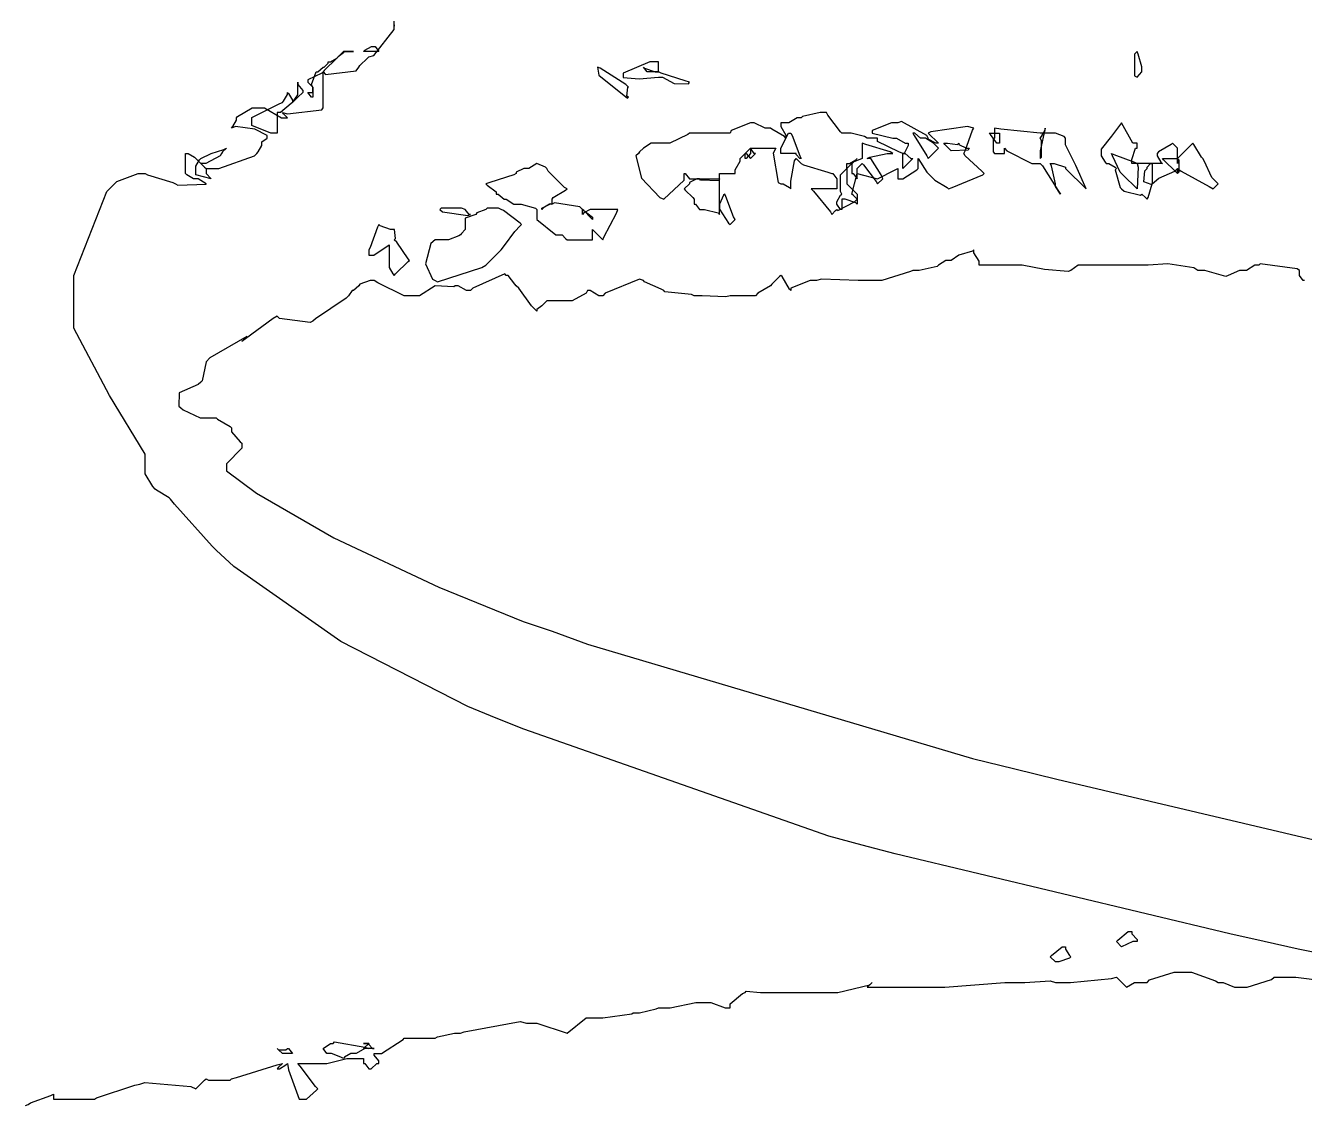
# Model space of a CAD drawing. Extents: x 51 to 306, y 22 to 311.
# Drawn here: x 262.91 to 271.78, y 180.73 to 188.21 of the extents above; entities that cross this region are included whole.
import ezdxf

# ---------------------------------------------------------------- set-up
doc = ezdxf.new("R2010")
doc.units = 0
doc.header["$MEASUREMENT"] = 0

msp = doc.modelspace()

# ---------------------------------------------------------------- linework, layer by layer
at = {"color": 7}
for points in [[(273.94, 181.364), (271.735, 181.805), (271.498, 181.857), (271.26, 181.911), (268.939, 182.466), (268.71, 182.527), (268.48, 182.589), (266.364, 183.33), (266.171, 183.408), (265.976, 183.489), (265.095, 183.939), (264.353, 184.459), (264.231, 184.573), (264.203, 184.6), (263.94, 184.892), (263.914, 184.926), (263.904, 184.936), (263.816, 184.988), (263.808, 184.996), (263.79, 185.014), (263.737, 185.102), (263.737, 185.102), (263.737, 185.239), (263.489, 185.645), (263.242, 186.112), (263.242, 186.267), (263.242, 186.479), (263.471, 187.06), (263.525, 187.113), (263.542, 187.131), (263.688, 187.185), (263.737, 187.185), (263.754, 187.176), (263.93, 187.123), (263.948, 187.113), (263.965, 187.105), (264.16, 187.112), (264.16, 187.113), (264.16, 187.113), (264.106, 187.149), (264.09, 187.149), (264.072, 187.149), (264.027, 187.176), (264.018, 187.185), (264.018, 187.202), (264.018, 187.242), (264.018, 187.255), (264.018, 187.289), (264.018, 187.325), (264.036, 187.325), (264.08, 187.299), (264.09, 187.289), (264.098, 187.281), (264.15, 187.229), (264.16, 187.219), (264.249, 187.219), (264.495, 187.308), (264.513, 187.325), (264.521, 187.335), (264.547, 187.38), (264.547, 187.395), (264.547, 187.405), (264.583, 187.431), (264.583, 187.431), (264.583, 187.448), (264.499, 187.493), (264.363, 187.511), (264.337, 187.501), (264.345, 187.511), (264.371, 187.556), (264.371, 187.572), (264.379, 187.581), (264.479, 187.642), (264.513, 187.642), (264.565, 187.642), (264.684, 187.572), (264.724, 187.572), (264.724, 187.572), (264.698, 187.599), (264.69, 187.608), (264.724, 187.599), (264.962, 187.626), (264.972, 187.642), (264.972, 187.704), (264.972, 187.845), (264.972, 187.89), (264.988, 187.872), (265.201, 187.898), (265.219, 187.924), (265.227, 187.934), (265.279, 187.986), (265.289, 187.995), (265.323, 188.004), (265.465, 188.184), (265.465, 188.243)], [(265.465, 188.216), (265.465, 188.207), (265.465, 188.234)], [(271.779, 186.443), (271.77, 186.443), (271.745, 186.479), (271.745, 186.479), (271.745, 186.479), (271.745, 186.505), (271.745, 186.513), (271.727, 186.523), (271.471, 186.559), (271.463, 186.549), (271.435, 186.549), (271.376, 186.513), (271.356, 186.513), (271.329, 186.513), (271.25, 186.479), (271.25, 186.479), (271.232, 186.471), (271.088, 186.513), (271.04, 186.513), (271.012, 186.531), (270.831, 186.559), (270.695, 186.549), (270.651, 186.549), (270.607, 186.549), (270.508, 186.549), (270.474, 186.549), (270.447, 186.549), (270.368, 186.549), (270.368, 186.549), (270.333, 186.549), (270.228, 186.549), (270.228, 186.549), (270.21, 186.549), (270.158, 186.513), (270.158, 186.513), (270.14, 186.505), (269.976, 186.519), (269.82, 186.549), (269.769, 186.549), (269.707, 186.549), (269.568, 186.549), (269.522, 186.549), (269.522, 186.577), (269.486, 186.636), (269.486, 186.655), (269.477, 186.647), (269.382, 186.619), (269.382, 186.619), (269.382, 186.619), (269.328, 186.583), (269.31, 186.583), (269.292, 186.583), (269.24, 186.549), (269.24, 186.549), (269.23, 186.541), (269.105, 186.513), (269.063, 186.513), (269.045, 186.505), (268.847, 186.443), (268.781, 186.443), (268.683, 186.443), (268.428, 186.453), (268.394, 186.443), (268.35, 186.443), (268.217, 186.391), (268.217, 186.373), (268.207, 186.382), (268.155, 186.471), (268.147, 186.479), (268.137, 186.471), (268.084, 186.417), (268.075, 186.407), (268.075, 186.407), (267.987, 186.355), (267.971, 186.337), (267.927, 186.337), (267.827, 186.337), (267.794, 186.337), (267.766, 186.329), (267.601, 186.337), (267.546, 186.337), (267.528, 186.347), (267.343, 186.364), (267.335, 186.373), (267.317, 186.382), (267.202, 186.435), (267.193, 186.443), (267.167, 186.453), (266.929, 186.355), (266.912, 186.337), (266.885, 186.337), (266.825, 186.373), (266.806, 186.373), (266.796, 186.356), (266.7, 186.303), (266.7, 186.303), (266.656, 186.303), (266.557, 186.303), (266.524, 186.303), (266.488, 186.267), (266.488, 186.267), (266.453, 186.241), (266.453, 186.231), (266.453, 186.231), (266.426, 186.259), (266.417, 186.267), (266.417, 186.267), (266.329, 186.391), (266.311, 186.407), (266.302, 186.417), (266.256, 186.479), (266.241, 186.479), (266.232, 186.489), (266.011, 186.391), (265.994, 186.373), (265.967, 186.373), (265.908, 186.407), (265.888, 186.407), (265.879, 186.399), (265.748, 186.407), (265.748, 186.407), (265.748, 186.407), (265.64, 186.337), (265.606, 186.337), (265.535, 186.337), (265.351, 186.426), (265.325, 186.443), (265.297, 186.443), (265.227, 186.417), (265.219, 186.407), (265.183, 186.373), (265.173, 186.373), (265.148, 186.337), (265.148, 186.337), (265.131, 186.32), (264.918, 186.178), (264.9, 186.16), (264.882, 186.152), (264.67, 186.18), (264.654, 186.196), (264.626, 186.18), (264.433, 186.038), (264.407, 186.02), (264.407, 186.02), (264.433, 186.046), (264.443, 186.054), (264.443, 186.054), (264.186, 185.906), (264.16, 185.878), (264.16, 185.878), (264.133, 185.747), (264.124, 185.738), (264.106, 185.721), (263.974, 185.663), (263.97, 185.572), (263.984, 185.561), (264.001, 185.545), (264.12, 185.491), (264.16, 185.491), (264.177, 185.491), (264.217, 185.491), (264.231, 185.491), (264.239, 185.482), (264.327, 185.43), (264.337, 185.421), (264.337, 185.394), (264.397, 185.324), (264.407, 185.315), (264.407, 185.315), (264.407, 185.279), (264.407, 185.279), (264.301, 185.172), (264.301, 185.122), (264.509, 184.967), (265.045, 184.657), (265.774, 184.315), (266.36, 184.078), (266.56, 184.01), (266.806, 183.921), (269.477, 183.128), (269.769, 183.056), (270.06, 182.985), (272.934, 182.307)], [(262.908, 180.72), (262.926, 180.728), (262.942, 180.738), (263.084, 180.79), (263.102, 180.799), (263.102, 180.799), (263.102, 180.773), (263.102, 180.763), (263.146, 180.763), (263.245, 180.763), (263.278, 180.763), (263.305, 180.763), (263.364, 180.763), (263.385, 180.763), (263.401, 180.773), (263.665, 180.861), (263.701, 180.869), (263.736, 180.879), (264.054, 180.852), (264.09, 180.835), (264.098, 180.844), (264.15, 180.896), (264.16, 180.905), (264.177, 180.896), (264.327, 180.896), (264.337, 180.905), (264.371, 180.914), (264.654, 181.003), (264.69, 181.011), (264.69, 181.011), (264.662, 180.985), (264.654, 180.975), (264.67, 180.975), (264.714, 181.003), (264.724, 181.011), (264.732, 180.967), (264.805, 180.763), (264.83, 180.763), (264.856, 180.763), (264.927, 180.826), (264.936, 180.835), (264.918, 180.852), (264.812, 180.993), (264.796, 181.011), (264.83, 181.011), (264.909, 181.011), (264.936, 181.011), (264.997, 181.011), (265.136, 181.045), (265.183, 181.045), (265.199, 181.045), (265.239, 181.045), (265.253, 181.045), (265.253, 181.045), (265.253, 181.021), (265.253, 181.011), (265.261, 181.011), (265.289, 180.975), (265.289, 180.975), (265.305, 180.975), (265.345, 181.011), (265.359, 181.011), (265.359, 181.029), (265.325, 181.069), (265.325, 181.081), (265.377, 181.081), (265.526, 181.179), (265.535, 181.187), (265.588, 181.187), (265.708, 181.187), (265.748, 181.187), (265.764, 181.197), (265.884, 181.222), (265.924, 181.222), (265.95, 181.231), (266.339, 181.302), (266.383, 181.292), (266.453, 181.292), (266.664, 181.222), (266.664, 181.222), (266.664, 181.222), (266.796, 181.328), (266.84, 181.328), (266.911, 181.328), (267.113, 181.355), (267.123, 181.364), (267.167, 181.364), (267.281, 181.39), (267.299, 181.398), (267.378, 181.398), (267.557, 181.434), (267.618, 181.434), (267.662, 181.434), (267.761, 181.398), (267.794, 181.398), (267.794, 181.425), (267.881, 181.496), (267.899, 181.504), (267.907, 181.514), (268.006, 181.504), (268.041, 181.504), (268.093, 181.504), (268.212, 181.504), (268.252, 181.504), (268.304, 181.504), (268.424, 181.504), (268.464, 181.504), (268.543, 181.504), (268.763, 181.558), (268.781, 181.574), (268.781, 181.574), (268.755, 181.55), (268.746, 181.54), (268.746, 181.54), (268.851, 181.54), (268.887, 181.54), (268.913, 181.54), (268.972, 181.54), (268.993, 181.54), (269.019, 181.54), (269.078, 181.54), (269.099, 181.54), (269.284, 181.54), (269.7, 181.574), (269.839, 181.574), (269.839, 181.574), (270.015, 181.584), (270.051, 181.574), (270.156, 181.574), (270.439, 181.602), (270.474, 181.61), (270.483, 181.602), (270.535, 181.55), (270.545, 181.54), (270.545, 181.54), (270.599, 181.574), (270.617, 181.574), (270.633, 181.574), (270.673, 181.574), (270.687, 181.574), (270.703, 181.592), (270.875, 181.645), (270.933, 181.645), (270.994, 181.645), (271.162, 181.584), (271.18, 181.574), (271.214, 181.574), (271.294, 181.54), (271.322, 181.54), (271.382, 181.54), (271.551, 181.594), (271.569, 181.61), (271.603, 181.61), (271.603, 181.61), (271.639, 181.61), (271.639, 181.61), (271.718, 181.61), (271.92, 181.584)]]:
    msp.add_lwpolyline(points, dxfattribs=at)
for points in [[(265.253, 188.031), (265.253, 188.031), (265.253, 188.031), (265.253, 188.031), (265.261, 188.04), (265.308, 188.067), (265.325, 188.067), (265.333, 188.067), (265.359, 188.031), (265.359, 188.031), (265.332, 188.031), (265.272, 188.031), (265.253, 188.031)], [(264.972, 187.89), (264.962, 187.882), (264.866, 187.835), (264.866, 187.818), (264.866, 187.818), (264.891, 187.793), (264.9, 187.784), (264.9, 187.784), (264.9, 187.758), (264.9, 187.748), (264.9, 187.784), (264.891, 187.802), (264.924, 187.89), (264.936, 187.89), (264.972, 187.924), (264.98, 187.924), (265.006, 187.952), (265.006, 187.96), (265.023, 187.96), (265.067, 187.986), (265.077, 187.995), (265.067, 187.986), (264.98, 187.9), (264.972, 187.89)], [(265.113, 188.031), (265.148, 188.031), (265.183, 188.031), (265.165, 188.031), (265.125, 188.031), (265.113, 188.031), (265.113, 188.022), (265.077, 187.995), (265.077, 187.995), (265.077, 187.995), (265.103, 188.022), (265.113, 188.031)], [(267.299, 187.89), (267.299, 187.908), (267.299, 187.96), (267.299, 187.96), (267.237, 187.96), (267.053, 187.882), (267.053, 187.854), (267.053, 187.851), (267.163, 187.842), (267.299, 187.854), (267.299, 187.854), (267.325, 187.854), (267.406, 187.81), (267.505, 187.807), (267.512, 187.818), (267.484, 187.828), (267.316, 187.882), (267.299, 187.89)], [(270.617, 188.031), (270.599, 188.014), (270.599, 187.864), (270.617, 187.854), (270.651, 187.89), (270.651, 187.926), (270.625, 188.014), (270.617, 188.031)], [(267.089, 187.784), (267.071, 187.802), (266.893, 187.916), (266.876, 187.924), (266.885, 187.867), (267.082, 187.708), (267.089, 187.714), (267.079, 187.722), (267.086, 187.784), (267.089, 187.784)], [(267.229, 187.89), (267.22, 187.89), (267.193, 187.924), (267.193, 187.924), (267.202, 187.916), (267.275, 187.89), (267.299, 187.89), (267.281, 187.89), (267.242, 187.89), (267.229, 187.89)], [(264.796, 187.818), (264.796, 187.802), (264.83, 187.762), (264.83, 187.748), (264.796, 187.714), (264.76, 187.678), (264.76, 187.678), (264.796, 187.731), (264.796, 187.748), (264.796, 187.766), (264.796, 187.818), (264.796, 187.818)], [(264.76, 187.678), (264.75, 187.67), (264.677, 187.608), (264.654, 187.608), (264.654, 187.573), (264.654, 187.493), (264.654, 187.465), (264.609, 187.465), (264.477, 187.519), (264.477, 187.537), (264.477, 187.573), (264.672, 187.67), (264.69, 187.678), (264.698, 187.687), (264.724, 187.733), (264.724, 187.748), (264.732, 187.74), (264.76, 187.694), (264.76, 187.678)], [(264.9, 187.714), (264.891, 187.714), (264.866, 187.748), (264.866, 187.748), (264.9, 187.748), (264.9, 187.748), (264.9, 187.723), (264.9, 187.714)], [(268.993, 187.325), (268.966, 187.335), (268.817, 187.408), (268.817, 187.431), (268.817, 187.431), (268.763, 187.431), (268.746, 187.431), (268.728, 187.441), (268.635, 187.465), (268.604, 187.465), (268.57, 187.465), (268.56, 187.475), (268.472, 187.591), (268.464, 187.608), (268.42, 187.608), (268.296, 187.581), (268.288, 187.572), (268.26, 187.572), (268.201, 187.537), (268.181, 187.537), (268.147, 187.537), (268.147, 187.511), (268.181, 187.452), (268.181, 187.431), (268.172, 187.441), (268.084, 187.493), (268.075, 187.501), (268.039, 187.501), (267.961, 187.537), (267.935, 187.537), (267.935, 187.537), (267.802, 187.483), (267.794, 187.465), (267.722, 187.465), (267.564, 187.465), (267.512, 187.465), (267.502, 187.457), (267.377, 187.395), (267.335, 187.395), (267.317, 187.395), (267.278, 187.395), (267.265, 187.395), (267.247, 187.395), (267.193, 187.361), (267.193, 187.361), (267.193, 187.361), (267.167, 187.335), (267.159, 187.325), (267.141, 187.308), (267.181, 187.154), (267.308, 187.018), (267.335, 187.008), (267.335, 187.008), (267.476, 187.14), (267.476, 187.185), (267.484, 187.185), (267.512, 187.149), (267.512, 187.149), (267.564, 187.149), (267.682, 187.149), (267.722, 187.149), (267.716, 187.135), (267.59, 187.14), (267.582, 187.149), (267.564, 187.149), (267.512, 187.123), (267.512, 187.113), (267.476, 187.078), (267.484, 187.07), (267.536, 187.018), (267.546, 187.008), (267.546, 186.972), (267.554, 186.972), (267.582, 186.936), (267.582, 186.936), (267.617, 186.936), (267.713, 186.912), (267.722, 186.902), (267.722, 186.974), (267.722, 187.185), (267.722, 187.185), (267.722, 187.185), (267.758, 187.185), (267.758, 187.185), (267.794, 187.185), (267.829, 187.185), (267.829, 187.211), (267.865, 187.27), (267.865, 187.289), (267.899, 187.325), (267.907, 187.325), (267.935, 187.289), (267.935, 187.289), (267.971, 187.325), (267.961, 187.325), (267.935, 187.361), (267.935, 187.361), (267.969, 187.361), (268.048, 187.361), (268.075, 187.361), (268.111, 187.361), (268.093, 187.326), (268.129, 187.123), (268.147, 187.113), (268.163, 187.113), (268.207, 187.088), (268.217, 187.078), (268.217, 187.132), (268.242, 187.273), (268.252, 187.289), (268.252, 187.289), (268.278, 187.264), (268.288, 187.255), (268.304, 187.246), (268.472, 187.194), (268.5, 187.185), (268.508, 187.185), (268.534, 187.149), (268.534, 187.149), (268.534, 187.078), (268.534, 187.078), (268.48, 187.078), (268.464, 187.078), (268.464, 187.078), (268.41, 187.078), (268.394, 187.078), (268.358, 187.078), (268.374, 187.062), (268.49, 186.92), (268.5, 186.902), (268.5, 186.902), (268.525, 186.928), (268.534, 186.936), (268.543, 186.928), (268.658, 186.99), (268.676, 187.008), (268.676, 187.008), (268.648, 187.034), (268.64, 187.042), (268.676, 187.185), (268.676, 187.185), (268.817, 187.149), (268.817, 187.149), (268.817, 187.149), (268.939, 187.211), (268.957, 187.219), (268.957, 187.202), (268.957, 187.162), (268.957, 187.149), (268.992, 187.149), (269.089, 187.211), (269.099, 187.219), (269.099, 187.255), (269.099, 187.289), (269.099, 187.289), (269.16, 187.194), (269.169, 187.185), (269.169, 187.185), (269.196, 187.158), (269.205, 187.149), (269.214, 187.14), (269.3, 187.088), (269.31, 187.078), (269.336, 187.088), (269.548, 187.176), (269.558, 187.185), (269.54, 187.202), (269.425, 187.308), (269.416, 187.325), (269.425, 187.343), (269.477, 187.485), (269.486, 187.501), (269.442, 187.511), (269.186, 187.475), (269.169, 187.465), (269.178, 187.457), (269.23, 187.405), (269.24, 187.395), (269.222, 187.395), (269.169, 187.423), (269.169, 187.431), (269.16, 187.449), (268.984, 187.547), (268.957, 187.537), (268.913, 187.537), (268.781, 187.483), (268.781, 187.465), (268.781, 187.465), (268.923, 187.431), (268.923, 187.431), (268.949, 187.431), (269.008, 187.395), (269.029, 187.395), (269.029, 187.379), (269.001, 187.325), (268.993, 187.325)], [(270.897, 187.219), (270.924, 187.202), (271.118, 187.096), (271.146, 187.078), (271.18, 187.113), (271.18, 187.113), (271.154, 187.14), (271.146, 187.149), (271.136, 187.158), (271.082, 187.273), (271.074, 187.289), (271.064, 187.299), (271.012, 187.387), (271.004, 187.395), (270.994, 187.387), (270.906, 187.299), (270.897, 187.289), (270.897, 187.307), (270.897, 187.348), (270.897, 187.361), (270.897, 187.361), (270.863, 187.395), (270.863, 187.395), (270.853, 187.387), (270.765, 187.335), (270.757, 187.325), (270.757, 187.308), (270.783, 187.264), (270.793, 187.255), (270.775, 187.255), (270.734, 187.255), (270.721, 187.255), (270.685, 187.255), (270.607, 187.255), (270.581, 187.255), (270.581, 187.282), (270.607, 187.361), (270.617, 187.361), (270.617, 187.395), (270.589, 187.395), (270.51, 187.537), (270.51, 187.537), (270.51, 187.537), (270.439, 187.445), (270.368, 187.355), (270.368, 187.325), (270.368, 187.308), (270.395, 187.264), (270.404, 187.255), (270.421, 187.255), (270.465, 187.229), (270.474, 187.219), (270.465, 187.211), (270.5, 187.088), (270.51, 187.078), (270.527, 187.062), (270.641, 187.034), (270.651, 187.042), (270.651, 187.042), (270.677, 187.018), (270.687, 187.008), (270.695, 187.018), (270.721, 187.113), (270.721, 187.113), (270.721, 187.113), (270.769, 187.154), (270.88, 187.202), (270.897, 187.219), (270.897, 187.219), (270.897, 187.185), (270.897, 187.185), (270.897, 187.185), (270.897, 187.211), (270.897, 187.219), (270.897, 187.219), (270.897, 187.219), (270.897, 187.219), (270.897, 187.219), (270.897, 187.219), (270.897, 187.219)], [(268.147, 187.325), (268.147, 187.361), (268.199, 187.465), (268.217, 187.465), (268.225, 187.449), (268.278, 187.307), (268.288, 187.289), (268.278, 187.289), (268.252, 187.317), (268.252, 187.325), (268.225, 187.325), (268.166, 187.325), (268.147, 187.325)], [(269.169, 187.289), (269.178, 187.299), (269.23, 187.353), (269.24, 187.361), (269.24, 187.361), (269.214, 187.387), (269.205, 187.395), (269.205, 187.395), (269.151, 187.431), (269.133, 187.431), (269.116, 187.431), (269.076, 187.465), (269.063, 187.465), (269.072, 187.449), (269.16, 187.307), (269.169, 187.289)], [(269.592, 187.465), (269.609, 187.465), (269.649, 187.465), (269.663, 187.465), (269.663, 187.449), (269.663, 187.409), (269.663, 187.395), (269.645, 187.395), (269.601, 187.457), (269.592, 187.465)], [(269.628, 187.325), (269.645, 187.325), (269.685, 187.325), (269.699, 187.325), (269.699, 187.361), (269.715, 187.343), (269.887, 187.255), (269.945, 187.255), (269.962, 187.238), (270.069, 187.07), (270.087, 187.042), (270.087, 187.042), (270.051, 187.096), (270.051, 187.113), (270.051, 187.113), (270.024, 187.238), (270.015, 187.255), (270.042, 187.255), (270.122, 187.229), (270.122, 187.219), (270.264, 187.078), (270.264, 187.078), (270.192, 187.242), (270.122, 187.384), (270.122, 187.431), (270.112, 187.441), (270.051, 187.465), (270.051, 187.465), (269.945, 187.465), (269.673, 187.493), (269.628, 187.501), (269.628, 187.465), (269.628, 187.431), (269.619, 187.423), (269.619, 187.335), (269.628, 187.325)], [(269.945, 187.431), (269.954, 187.441), (269.981, 187.486), (269.981, 187.501), (269.981, 187.501), (269.945, 187.343), (269.945, 187.289), (269.954, 187.299), (269.954, 187.415), (269.945, 187.431)], [(264.09, 187.219), (264.09, 187.237), (264.115, 187.281), (264.124, 187.289), (264.195, 187.325), (264.195, 187.325), (264.283, 187.353), (264.301, 187.361), (264.301, 187.361), (264.275, 187.335), (264.267, 187.325), (264.257, 187.308), (264.158, 187.255), (264.124, 187.255), (264.124, 187.255), (264.15, 187.229), (264.16, 187.219), (264.16, 187.219), (264.16, 187.185), (264.16, 187.185), (264.195, 187.149), (264.195, 187.149), (264.09, 187.176), (264.09, 187.185), (264.09, 187.219)], [(267.899, 187.289), (267.899, 187.325), (267.935, 187.361), (267.935, 187.325), (267.935, 187.325), (267.907, 187.289), (267.899, 187.289)], [(268.853, 187.149), (268.853, 187.149), (268.853, 187.149), (268.853, 187.149), (268.843, 187.176), (268.77, 187.289), (268.746, 187.289), (268.763, 187.299), (268.883, 187.325), (268.923, 187.325), (268.905, 187.335), (268.737, 187.387), (268.71, 187.395), (268.71, 187.289), (268.71, 187.289), (268.648, 187.264), (268.64, 187.255), (268.64, 187.255), (268.64, 187.229), (268.64, 187.219), (268.64, 187.185), (268.648, 187.185), (268.676, 187.149), (268.676, 187.149), (268.676, 187.167), (268.676, 187.206), (268.676, 187.219), (268.676, 187.219), (268.701, 187.246), (268.71, 187.255), (268.719, 187.246), (268.807, 187.131), (268.817, 187.113), (268.817, 187.113), (268.853, 187.149), (268.853, 187.149)], [(269.452, 187.361), (269.445, 187.347), (269.328, 187.343), (269.31, 187.361), (269.31, 187.361), (269.284, 187.387), (269.276, 187.395), (269.302, 187.395), (269.372, 187.387), (269.382, 187.395), (269.382, 187.387), (269.434, 187.361), (269.452, 187.361)], [(266.77, 186.936), (266.752, 186.954), (266.576, 186.982), (266.56, 186.972), (266.56, 186.972), (266.56, 187), (266.56, 187.008), (266.568, 187.018), (266.654, 187.07), (266.664, 187.078), (266.646, 187.088), (266.532, 187.202), (266.524, 187.219), (266.514, 187.229), (266.453, 187.255), (266.453, 187.255), (266.453, 187.255), (266.399, 187.219), (266.383, 187.219), (266.365, 187.219), (266.311, 187.194), (266.311, 187.185), (266.294, 187.176), (266.127, 187.123), (266.101, 187.113), (266.109, 187.105), (266.171, 187.059), (266.171, 187.042), (266.187, 187.042), (266.227, 187.008), (266.241, 187.008), (266.241, 187.008), (266.294, 186.972), (266.311, 186.972), (266.346, 186.972), (266.444, 186.946), (266.453, 186.936), (266.453, 186.936), (266.453, 186.912), (266.453, 186.902), (266.453, 186.867), (266.586, 186.76), (266.63, 186.76), (266.63, 186.76), (266.654, 186.735), (266.664, 186.726), (266.708, 186.726), (266.808, 186.726), (266.84, 186.726), (266.84, 186.726), (266.84, 186.76), (266.84, 186.76), (266.84, 186.76), (266.84, 186.788), (266.84, 186.796), (266.849, 186.788), (266.902, 186.735), (266.912, 186.726), (266.92, 186.744), (267.007, 186.91), (267.017, 186.936), (266.991, 186.936), (266.912, 186.936), (266.912, 186.936), (266.894, 186.936), (266.853, 186.936), (266.84, 186.936), (266.823, 186.936), (266.779, 186.912), (266.77, 186.902), (266.77, 186.912), (266.77, 186.936), (266.77, 186.936)], [(268.604, 187.255), (268.622, 187.255), (268.666, 187.281), (268.676, 187.289), (268.666, 187.281), (268.613, 187.229), (268.604, 187.219), (268.604, 187.255)], [(269.063, 187.289), (269.054, 187.281), (269.001, 187.229), (268.993, 187.219), (268.993, 187.246), (268.993, 187.306), (268.993, 187.325), (269.01, 187.325), (269.049, 187.289), (269.063, 187.289), (269.063, 187.289), (269.063, 187.289), (269.063, 187.289)], [(270.617, 187.255), (270.625, 187.229), (270.617, 187.078), (270.617, 187.078), (270.617, 187.078), (270.518, 187.176), (270.51, 187.185), (270.5, 187.194), (270.448, 187.308), (270.44, 187.325), (270.456, 187.317), (270.599, 187.264), (270.617, 187.255), (270.617, 187.255), (270.617, 187.255), (270.617, 187.255)], [(270.721, 187.255), (270.721, 187.255), (270.721, 187.202), (270.721, 187.185), (270.721, 187.167), (270.721, 187.113), (270.721, 187.113), (270.716, 187.109), (270.665, 187.127), (270.672, 187.205), (270.687, 187.219), (270.687, 187.229), (270.711, 187.255), (270.721, 187.255)], [(270.897, 187.289), (270.897, 187.255), (270.897, 187.255), (270.897, 187.281), (270.897, 187.289), (270.906, 187.281), (270.906, 187.194), (270.897, 187.185), (270.888, 187.194), (270.801, 187.281), (270.793, 187.289), (270.819, 187.289), (270.877, 187.289), (270.897, 187.289)], [(267.722, 187.185), (267.722, 187.185), (267.722, 187.185), (267.722, 187.185)], [(268.57, 187.185), (268.604, 187.219), (268.604, 187.193), (268.604, 187.133), (268.604, 187.113), (268.613, 187.105), (268.666, 187.052), (268.676, 187.042), (268.676, 187.026), (268.676, 186.986), (268.676, 186.972), (268.666, 186.982), (268.593, 187.008), (268.57, 187.008), (268.57, 186.99), (268.57, 186.95), (268.57, 186.936), (268.56, 186.936), (268.534, 186.972), (268.534, 186.972), (268.534, 186.99), (268.56, 187.034), (268.57, 187.042), (268.56, 187.06), (268.56, 187.176), (268.57, 187.185)], [(267.758, 187.042), (267.749, 187.034), (267.722, 186.972), (267.722, 186.972), (267.722, 186.938), (267.784, 186.841), (267.794, 186.832), (267.829, 186.866), (267.819, 186.884), (267.766, 187.026), (267.758, 187.042)], [(266.347, 186.832), (266.338, 186.841), (266.223, 186.928), (266.207, 186.936), (266.189, 186.946), (266.109, 186.946), (266.101, 186.936), (266.101, 186.936), (266.039, 186.912), (266.03, 186.902), (266.03, 186.902), (265.958, 186.876), (265.958, 186.866), (265.958, 186.866), (265.958, 186.814), (265.958, 186.796), (265.958, 186.796), (265.932, 186.77), (265.924, 186.76), (265.914, 186.752), (265.841, 186.726), (265.818, 186.726), (265.8, 186.726), (265.76, 186.726), (265.748, 186.726), (265.72, 186.7), (265.682, 186.559), (265.73, 186.453), (265.748, 186.443), (265.764, 186.435), (266.073, 186.533), (266.101, 186.549), (266.109, 186.559), (266.197, 186.647), (266.207, 186.655), (266.23, 186.687), (266.302, 186.783), (266.338, 186.823), (266.347, 186.832)], [(265.782, 186.936), (265.8, 186.92), (265.976, 186.894), (265.994, 186.902), (265.985, 186.902), (265.958, 186.936), (265.958, 186.936), (265.932, 186.946), (265.791, 186.946), (265.782, 186.936)], [(266.56, 186.972), (266.542, 186.972), (266.496, 186.946), (266.488, 186.936), (266.488, 186.946), (266.554, 186.978), (266.56, 186.972)], [(266.77, 186.936), (266.779, 186.928), (266.84, 186.883), (266.84, 186.866), (266.831, 186.876), (266.779, 186.928), (266.77, 186.936)], [(265.465, 186.726), (265.473, 186.734), (265.467, 186.796), (265.465, 186.796), (265.438, 186.796), (265.368, 186.823), (265.359, 186.832), (265.35, 186.814), (265.297, 186.673), (265.289, 186.655), (265.289, 186.619), (265.323, 186.619), (265.429, 186.69), (265.429, 186.69), (265.429, 186.619), (265.429, 186.619), (265.429, 186.567), (265.429, 186.549), (265.429, 186.533), (265.456, 186.489), (265.465, 186.479), (265.473, 186.489), (265.562, 186.575), (265.571, 186.583), (265.562, 186.593), (265.482, 186.709), (265.465, 186.726)], [(270.51, 181.821), (270.51, 181.821), (270.474, 181.857), (270.474, 181.857), (270.483, 181.866), (270.556, 181.927), (270.581, 181.927), (270.581, 181.911), (270.617, 181.871), (270.617, 181.857), (270.589, 181.857), (270.51, 181.821), (270.51, 181.821)], [(270.051, 181.717), (270.051, 181.717), (270.015, 181.751), (270.015, 181.751), (270.024, 181.761), (270.097, 181.821), (270.122, 181.821), (270.122, 181.805), (270.148, 181.761), (270.158, 181.751), (270.148, 181.743), (270.075, 181.717), (270.051, 181.717)], [(265.006, 181.081), (264.997, 181.081), (264.972, 181.115), (264.972, 181.115), (264.972, 181.115), (265.024, 181.151), (265.042, 181.151), (265.05, 181.161), (265.261, 181.125), (265.289, 181.115), (265.261, 181.115), (265.202, 181.081), (265.183, 181.081), (265.165, 181.081), (265.121, 181.055), (265.113, 181.045), (265.095, 181.055), (265.029, 181.081), (265.006, 181.081)], [(265.253, 181.151), (265.289, 181.151), (265.289, 181.151), (265.261, 181.151), (265.253, 181.151)], [(265.325, 181.115), (265.307, 181.115), (265.266, 181.115), (265.253, 181.115), (265.289, 181.151), (265.289, 181.143), (265.315, 181.115), (265.325, 181.115)], [(264.724, 181.115), (264.732, 181.115), (264.76, 181.081), (264.76, 181.081), (264.742, 181.081), (264.702, 181.081), (264.69, 181.081), (264.69, 181.081), (264.662, 181.107), (264.654, 181.115), (264.662, 181.107), (264.714, 181.107), (264.724, 181.115)]]:
    msp.add_lwpolyline(points, close=True, dxfattribs=at)

doc.saveas('drawing.dxf')
